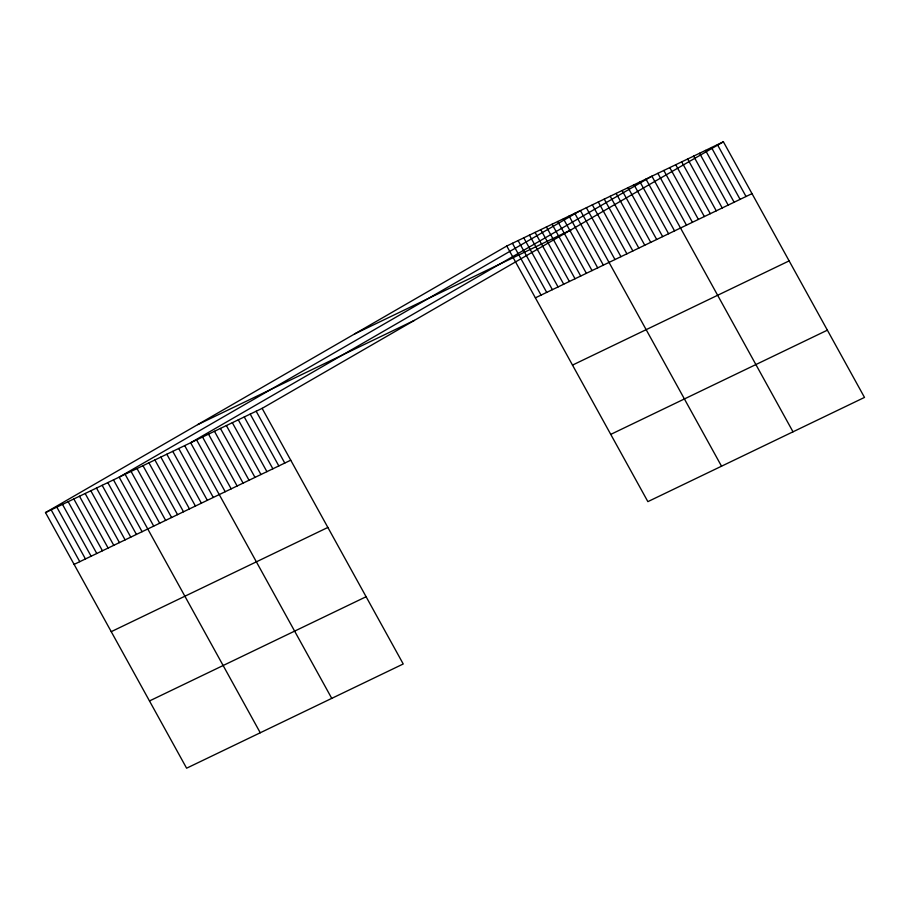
<?xml version="1.0" encoding="UTF-8"?>
<svg xmlns="http://www.w3.org/2000/svg" width="910" height="910" viewBox="0 0 910 910"><rect width="100%" height="100%" fill="white"/><g stroke="black" fill="none" stroke-linecap="round" stroke-linejoin="round"><path stroke-width="1.36" d="M45.5 512.58L262.125 408.363L403.232 663.981L186.607 768.199L45.5 512.58L506.768 246.018L723.393 141.801L864.5 397.42L647.874 501.637L506.768 246.018M262.125 408.363L723.393 141.801M354.547 333.981L571.173 229.764M197.72 424.617L414.346 320.4M535.376 297.843L752.001 193.637M74.108 564.405L290.734 460.198M572.504 365.103L789.129 260.886M111.236 631.665L327.862 527.447M610.746 434.388L827.372 330.171M149.49 700.95L366.116 596.732M717.433 144.667L746.041 196.503M711.472 147.534L740.092 199.37M705.523 150.4L734.131 202.236M699.562 153.267L728.171 205.103M693.602 156.133L722.221 207.969M687.653 159L716.261 210.824M681.692 161.866L710.301 213.691M675.732 164.733L704.351 216.557M669.771 167.599L698.391 219.424M663.822 170.466L692.43 222.29M657.862 173.332L686.47 225.157M793.008 431.818L651.901 176.187L190.634 442.749L331.752 698.38M645.952 179.054L674.56 230.89M639.992 181.92L668.6 233.756M634.031 184.787L662.651 236.623M628.071 187.653L656.69 239.489M622.121 190.52L650.73 242.356M616.161 193.386L644.769 245.222M610.201 196.253L638.82 248.089M604.251 199.119L632.86 250.955M598.291 201.986L626.899 253.822M592.33 204.852L620.95 256.688M586.37 207.719L614.989 259.555M721.528 466.204L580.421 210.585L119.153 477.147L260.26 732.766M574.756 213.304L603.364 265.14M569.091 216.034L597.699 267.87M563.426 218.764L592.035 270.589M557.75 221.483L586.37 273.318M552.086 224.213L580.705 276.048M546.421 226.943L575.04 278.767M540.756 229.661L569.376 281.497M535.091 232.391L563.711 284.216M529.427 235.11L558.046 286.946M523.762 237.84L552.37 289.676M518.097 240.57L546.705 292.394M512.432 243.288L541.04 295.124M256.165 411.229L284.784 463.065M250.216 414.096L278.824 465.931M244.255 416.962L272.863 468.798M238.295 419.828L266.914 471.664M232.334 422.695L260.954 474.531M226.385 425.561L254.993 477.397M220.425 428.428L249.033 480.252M214.464 431.295L243.084 483.119M208.515 434.161L237.123 485.986M202.555 437.027L231.163 488.852M196.594 439.894L225.214 491.718M184.685 445.616L213.293 497.451M178.724 448.482L207.332 500.318M172.763 451.349L201.383 503.185M166.814 454.215L195.423 506.051M160.854 457.082L189.462 508.917M154.893 459.948L183.513 511.784M148.933 462.815L177.552 514.65M142.984 465.681L171.592 517.517M137.023 468.548L165.631 520.384M131.063 471.414L159.682 523.25M125.114 474.281L153.722 526.116M113.488 479.866L142.096 531.702M107.824 482.596L136.432 534.432M102.159 485.326L130.767 537.15M96.494 488.044L125.102 539.88M90.829 490.774L119.438 542.61M85.165 493.504L113.773 545.329M79.488 496.223L108.108 548.059M73.824 498.953L102.443 550.777M68.159 501.672L96.778 553.508M62.494 504.402L91.114 556.237M56.829 507.132L85.449 558.956M51.165 509.85L79.773 561.686"/></g></svg>
